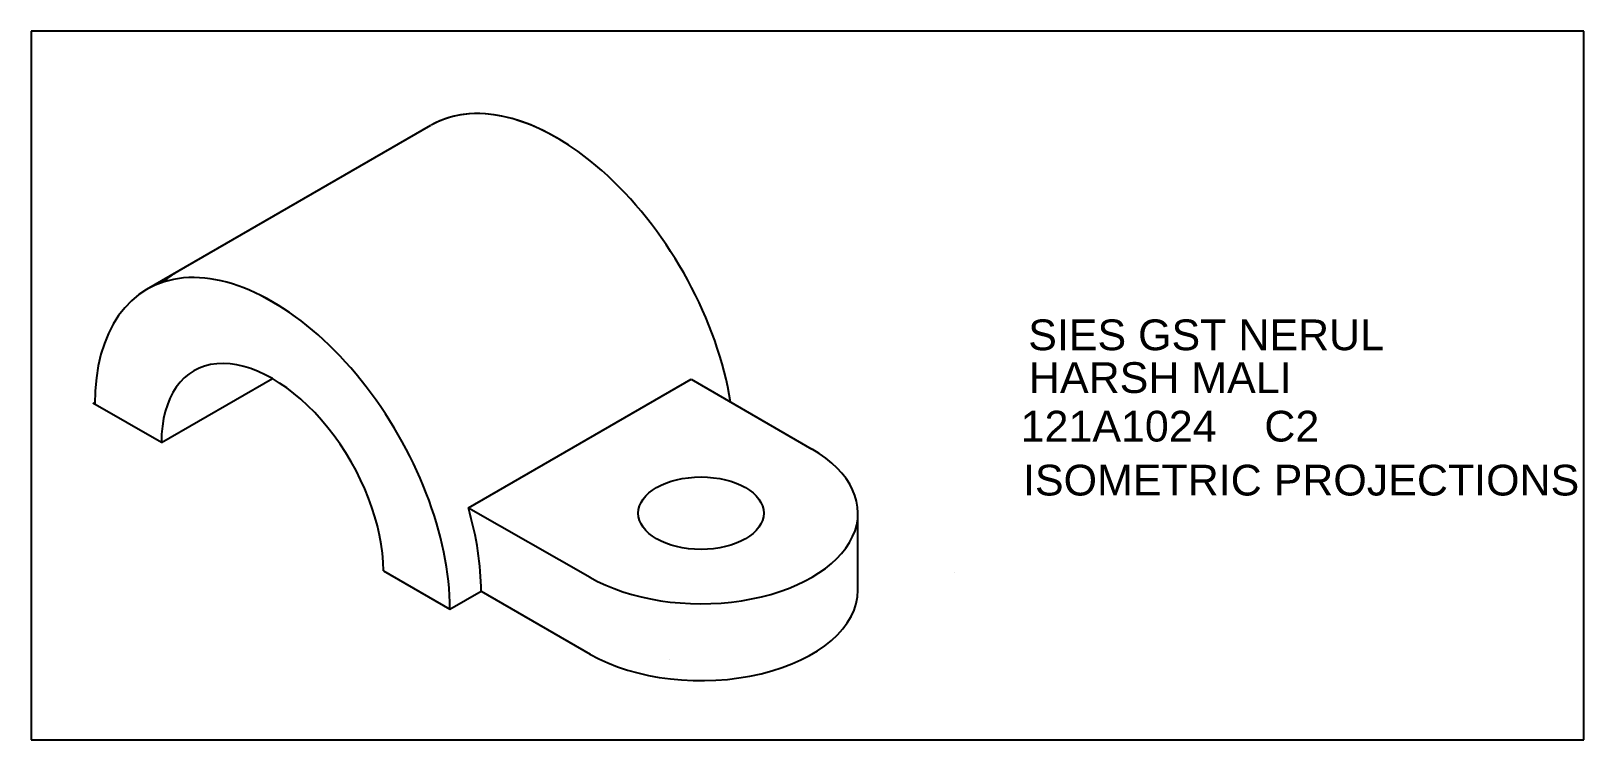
# Model space of a CAD drawing. Header units: inches. Extents: x -92 to 211, y -22 to 116.
import ezdxf

# ---------------------------------------------------------------- set-up
doc = ezdxf.new("R2010")
doc.units = ezdxf.units.IN
doc.header["$MEASUREMENT"] = 0
doc.styles.get("Standard").update_dxf_attribs({"font": 'arial.ttf'})

msp = doc.modelspace()

# ---------------------------------------------------------------- linework, layer by layer
for p, q in [((-92.04, 116.33), (-92.04, -22)), ((210.86, 116.33), (-92.04, 116.33)), ((210.86, -22), (210.86, 116.33)), ((-69.45, 65.94), (-14.03, 97.94)), ((-42.6, 62.05), (-47.32, 64.78)), ((-66.61, 36.01), (-44.96, 48.51)), ((-6.73, 23.3), (36.69, 48.37)), ((36.69, 48.37), (60.29, 34.75)), ((-66.61, 36.01), (-80.01, 43.75)), ((-6.73, 23.3), (16.99, 9.75)), ((69.26, 7.25), (69.26, 22.25)), ((-23.31, 11.01), (-10.32, 3.51)), ((88, 10.75), (88, 10.75)), ((-10.32, 3.51), (-4.26, 7.01)), ((-4.26, 7.01), (16.99, -5.25)), ((32.51, -6.25), (32.51, -6.25)), ((-92.04, -22), (210.86, -22))]:
    msp.add_line(p, q)
for centre, major_axis, start_param, end_param in [((10.47, 55.51), (24.49, -42.43), 0.986756, 3.141593), ((10.47, 55.51), (24.49, -42.43), 2.287922, 3.141593), ((-44.96, 23.51), (24.49, -42.43), 0.785398, 3.926991), ((-38.9, 27.01), (24.49, -42.43), 3.141593, 3.265654), ((-44.96, 23.51), (15.31, -26.52), 0.785398, 3.926991), ((38.64, 22.25), (-30.62, 0), 7.068583, 10.210176), ((-38.9, 27.01), (24.49, -42.43), 0.785398, 1.165897), ((38.64, 7.25), (-30.62, 0), 7.068583, 9.424778)]:
    msp.add_ellipse(centre, major_axis=major_axis, ratio=0.57735, start_param=start_param, end_param=end_param)
msp.add_ellipse((38.64, 22.25), major_axis=(-12.25, 0), ratio=0.57735)

# ---------------------------------------------------------------- texts
at = {"char_height": 6, "attachment_point": 1}
for s, heights, insert in [('SIES GST NERUL', [0], (102.47, 60.05)), ('HARSH MALI', [0], (102.61, 51.71)), ('121A1024    C2', [6.21], (100.99, 42.23)), ('ISOMETRIC PROJECTIONS', [0], (101.45, 31.7))]:
    msp.add_mtext_dynamic_manual_height_columns(s, width=130.4187, gutter_width=1, heights=heights, dxfattribs=dict(at, insert=insert))

doc.saveas('drawing.dxf')
